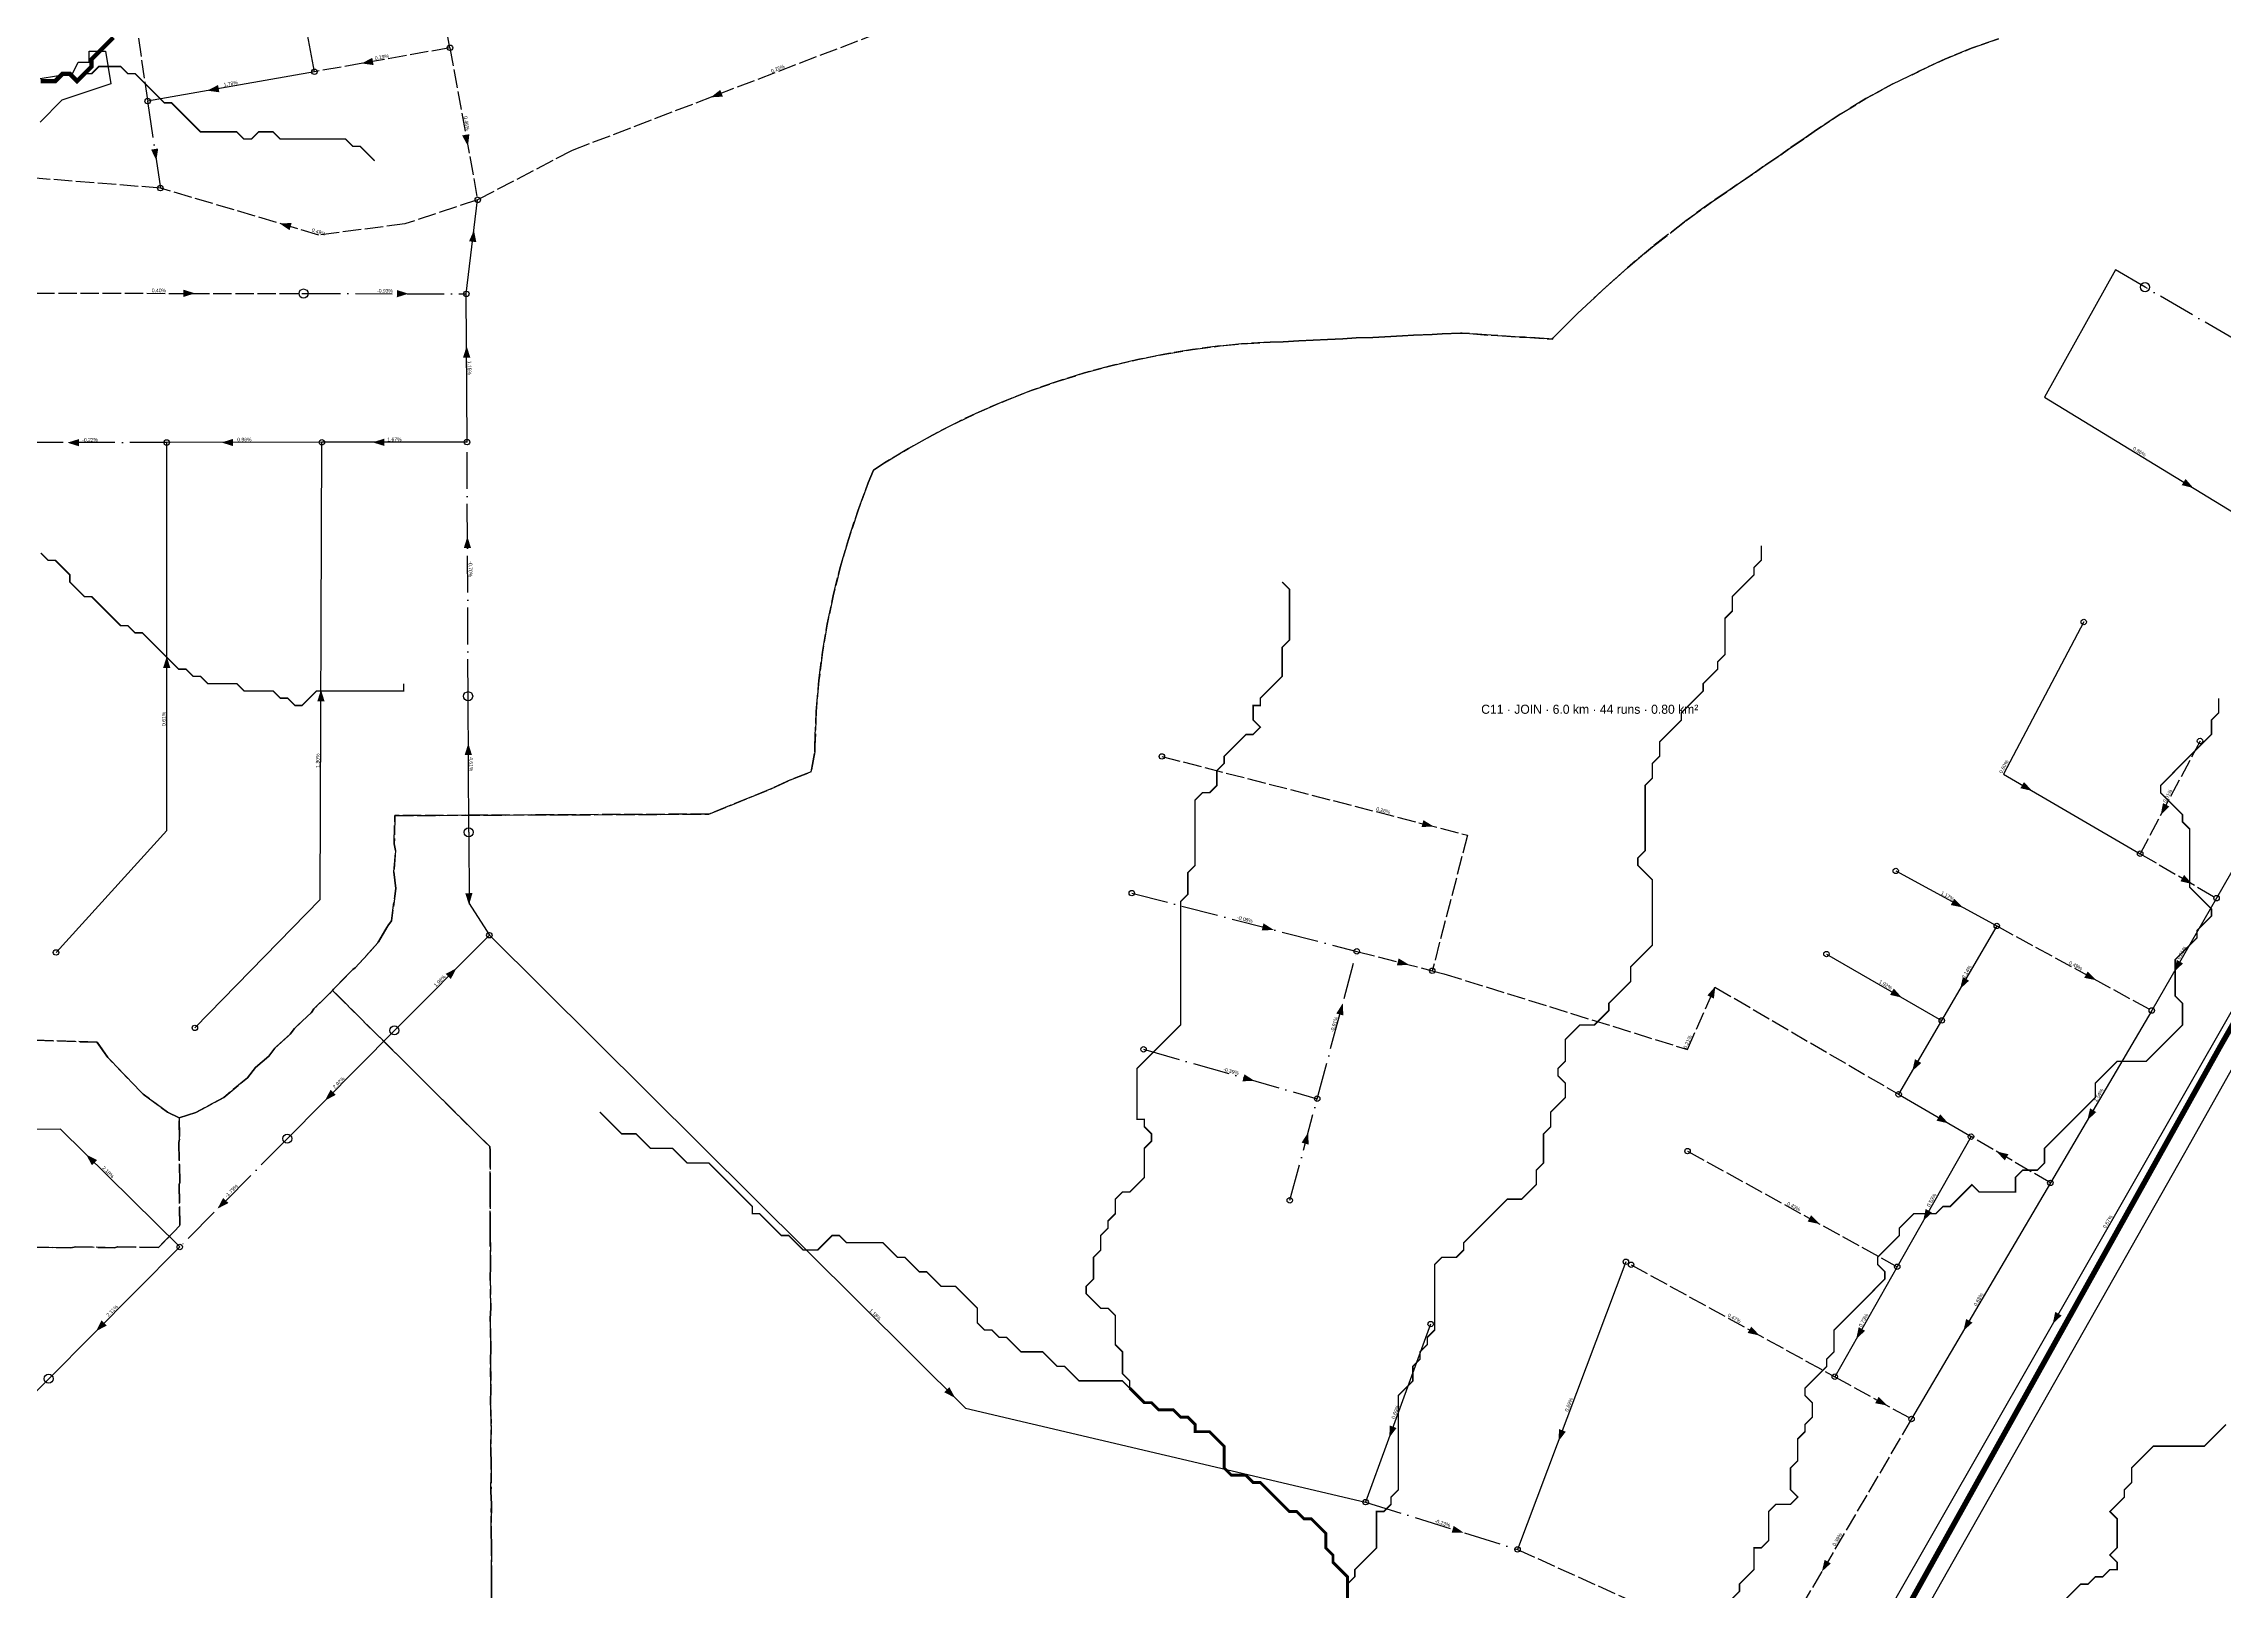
# Model space of a CAD drawing. Header units: metres. Extents: x 442821 to 452274, y 2561971 to 2571293.
# Drawn here: x 445141 to 446343, y 2564043 to 2564896 of the extents above; entities that cross this region are included whole.
import ezdxf
from ezdxf.enums import TextEntityAlignment as Align

# ---------------------------------------------------------------- set-up
doc = ezdxf.new("R2010")
doc.units = ezdxf.units.M
doc.header["$LTSCALE"] = 8
doc.linetypes.add('DASHDOT', pattern=[3.556, 2.54, -0.508, 0, -0.508])
doc.linetypes.add('DASHED', pattern=[1.524, 1.27, -0.254])
for name, color, linetype in [('A_ARROWS', 7, 'Continuous'), ('A_BUILT_2006', 252, 'Continuous'), ('A_CATCH_LABEL', 7, 'Continuous'), ('A_CATCHMENTS', 7, 'Continuous'), ('A_ENVELOPE', 3, 'Continuous'), ('A_GRADIENT', 8, 'Continuous'), ('A_JUNCTIONS', 8, 'Continuous'), ('A_MAIN_PIPE', 5, 'Continuous'), ('A_RUNS', 7, 'Continuous'), ('A_STREAMS', 5, 'Continuous'), ('A_WADI', 4, 'Continuous')]:
    doc.layers.add(name, color=color, linetype=linetype)

msp = doc.modelspace()

# ---------------------------------------------------------------- linework, layer by layer
at = {"layer": 'A_ARROWS', "color": 1}
for points in [[(445316, 2564885.3), (445321.9, 2564888.4), (445322.6, 2564884.4)], [(445230.9, 2564870.3), (445236.9, 2564873.4), (445237.6, 2564869.4)], [(445508.4, 2564866.6), (445513.6, 2564870.7), (445515.1, 2564867)], [(445202.9, 2564831.8), (445200, 2564837.8), (445203.9, 2564838.4)], [(445374.6, 2564839.7), (445371.4, 2564845.6), (445375.4, 2564846.3)], [(445270.7, 2564797.2), (445277.4, 2564797.3), (445276.3, 2564793.4)], [(445377.9, 2564793.4), (445379.2, 2564786.8), (445375.2, 2564787.3)], [(445224.2, 2564758.6), (445217.8, 2564756.6), (445217.8, 2564760.6)], [(445341.8, 2564758.4), (445335.4, 2564756.4), (445335.5, 2564760.4)], [(445373.9, 2564729.6), (445375.9, 2564723.2), (445371.9, 2564723.2)], [(445153.9, 2564676.3), (445160.3, 2564678.3), (445160.3, 2564674.3)], [(445238.8, 2564676.4), (445245.2, 2564678.4), (445245.2, 2564674.4)], [(445322.1, 2564676.5), (445328.5, 2564678.5), (445328.5, 2564674.5)], [(445374.3, 2564624.6), (445376.3, 2564618.2), (445372.3, 2564618.2)], [(445208.6, 2564558.5), (445210.6, 2564552.1), (445206.6, 2564552.1)], [(445293.6, 2564540.2), (445295.6, 2564533.8), (445291.6, 2564533.8)], [(445374.8, 2564510.6), (445376.8, 2564504.2), (445372.8, 2564504.2)]]:
    msp.add_solid(points, dxfattribs=at)
at = {"layer": 'A_ARROWS', "color": 2}
for points in [[(446325.5, 2564651.3), (446319, 2564652.9), (446321.1, 2564656.3)], [(446236.6, 2564484.4), (446230.1, 2564485.9), (446232.1, 2564489.3)], [(446307.4, 2564471.1), (446308.7, 2564477.7), (446312.2, 2564475.8)], [(445906.8, 2564464.8), (445900.1, 2564464.5), (445901.1, 2564468.3)], [(446324.8, 2564433.1), (446318.3, 2564434.6), (446320.3, 2564438.1)], [(445375.2, 2564421.6), (445373.1, 2564428), (445377.1, 2564428.1)], [(446198.3, 2564420.2), (446191.7, 2564421.5), (446193.7, 2564425)], [(445818.7, 2564407.8), (445812, 2564407.5), (445813, 2564411.4)], [(445368.3, 2564386.7), (445365.2, 2564380.8), (445362.4, 2564383.6)], [(445893.2, 2564388.6), (445886.5, 2564388.2), (445887.5, 2564392.1)], [(446196.9, 2564375.3), (446198.4, 2564381.8), (446201.8, 2564379.8)], [(446271.9, 2564380.1), (446265.3, 2564381.4), (446267.2, 2564384.9)], [(446314.8, 2564384.7), (446316.3, 2564391.3), (446319.7, 2564389.3)], [(446062, 2564376.7), (446061.2, 2564370), (446057.6, 2564371.7)], [(446164.8, 2564370.5), (446158.3, 2564372), (446160.3, 2564375.5)], [(445856.7, 2564367.4), (445857, 2564360.7), (445853.1, 2564361.7)], [(446170.5, 2564330), (446172, 2564336.6), (446175.5, 2564334.5)], [(445808.1, 2564324.6), (445801.4, 2564324.4), (445802.5, 2564328.2)], [(446267, 2564302.9), (446268.5, 2564309.5), (446271.9, 2564307.4)], [(446190.4, 2564301.2), (446183.9, 2564302.7), (446185.9, 2564306.2)], [(445837.6, 2564296.2), (445837.9, 2564289.5), (445834, 2564290.6)], [(446216.9, 2564285.7), (446223.5, 2564284.2), (446221.5, 2564280.8)], [(446119.5, 2564245.7), (446112.9, 2564247.1), (446114.8, 2564250.6)], [(446176.5, 2564247.4), (446177.9, 2564254), (446181.4, 2564252)], [(446086.4, 2564184.3), (446079.8, 2564185.7), (446081.8, 2564189.2)], [(446139.6, 2564182.3), (446141, 2564188.9), (446144.5, 2564186.9)], [(446198.7, 2564186.9), (446200.2, 2564193.4), (446203.7, 2564191.4)], [(446247.9, 2564190.7), (446249.3, 2564197.3), (446252.8, 2564195.3)], [(445643.1, 2564149.9), (445637.1, 2564153), (445639.9, 2564155.8)], [(446156.7, 2564145.7), (446150.1, 2564147), (446152, 2564150.5)], [(445882.3, 2564128), (445882.6, 2564134.7), (445886.3, 2564133.3)], [(445975.5, 2564126), (445975.9, 2564132.7), (445979.6, 2564131.3)], [(445923.4, 2564075.6), (445916.7, 2564075.6), (445917.8, 2564079.4)], [(446120.7, 2564054.2), (446122.2, 2564060.7), (446125.6, 2564058.7)]]:
    msp.add_solid(points, dxfattribs=at)
at = {"layer": 'A_ARROWS', "color": 3}
for points in [[(445295.8, 2564313.7), (445298.9, 2564319.7), (445301.7, 2564316.9)], [(445236.6, 2564254.2), (445239.7, 2564260.1), (445242.6, 2564257.3)], [(445169.7, 2564186.7), (445172.7, 2564192.7), (445175.6, 2564189.8)]]:
    msp.add_solid(points, dxfattribs=at)
at = {"layer": 'A_ARROWS', "color": 4}
msp.add_solid([(445164.2, 2564284), (445170.2, 2564281), (445167.4, 2564278.1)], dxfattribs=at)
at = {"layer": 'A_BUILT_2006', "color": 252}
msp.add_lwpolyline([(444423.4, 2563343.2), (444431.5, 2563355.3), (444572.9, 2563267.8), (444295.2, 2562786.9), (444363.1, 2562577.1), (444377.7, 2562576.5), (444569.2, 2562604), (444800.1, 2562694.3), (445148.7, 2563361.2), (445469.4, 2563197.5), (445714.6, 2563159.3), (445807.5, 2563389.7), (445994.1, 2563715), (446180.6, 2564037.7), (446320.8, 2564284.9), (446551.4, 2564695.1), (447061.6, 2565726.9), (448013.4, 2567331.6), (448231.6, 2567243.7), (448332.3, 2567295.5), (448412.2, 2567436.6)], dxfattribs=at)
at = {"layer": 'A_CATCHMENTS', "color": 1, "linetype": 'DASHED'}
msp.add_lwpolyline([(446218, 2564898.9), (446203.2, 2564893.7), (446188.5, 2564887.7), (446174, 2564880.8), (446173.4, 2564880.5), (446159.4, 2564873.8), (446145, 2564865.9), (446130.7, 2564857.3), (446116.5, 2564847.8), (446112.1, 2564844.6), (446102.4, 2564838.1), (446098.1, 2564835), (446088.2, 2564828.3), (446084.2, 2564825.4), (446074.1, 2564818.6), (446070.2, 2564815.8), (446059.9, 2564808.9), (446045.8, 2564798.6), (446027.4, 2564784.3), (446013.6, 2564772.7), (445999.8, 2564760.4), (445986.1, 2564747.5), (445972.5, 2564733.9), (445972, 2564733.4), (445970.2, 2564733.5), (445957.2, 2564734.4), (445954.3, 2564734.5), (445941.9, 2564735.4), (445938.4, 2564735.5), (445926.5, 2564736.4), (445922.4, 2564736.6), (445921.6, 2564736.7), (445911.5, 2564736.3), (445906, 2564735.9), (445895.7, 2564735.5), (445889.6, 2564735.1), (445879.9, 2564734.7), (445873.2, 2564734.3), (445864, 2564734), (445856.8, 2564733.5), (445848.2, 2564733.2), (445840.3, 2564732.7), (445832.4, 2564732.4), (445823.9, 2564731.9), (445816.6, 2564731.7), (445800.8, 2564730.7), (445789.2, 2564729.6), (445773.8, 2564727.6), (445758.6, 2564725.1), (445743.7, 2564722.1), (445728.9, 2564718.7), (445714.3, 2564714.7), (445699.8, 2564710.2), (445685.6, 2564705.3), (445671.6, 2564699.8), (445657.7, 2564693.9), (445644.1, 2564687.5), (445630.6, 2564680.5), (445617.3, 2564673.1), (445604.2, 2564665.2), (445598.1, 2564661.2), (445595.2, 2564654.2), (445589.4, 2564638.6), (445584.3, 2564623), (445579.7, 2564607.5), (445575.9, 2564591.9), (445572.6, 2564576.3), (445570, 2564560.8), (445568, 2564545.2), (445566.5, 2564528.1), (445565.8, 2564509.3), (445565.8, 2564506), (445563.7, 2564495), (445552.4, 2564490.5), (445542.1, 2564485.7), (445507.4, 2564471.6), (445334.4, 2564470.8), (445334.3, 2564470.4), (445334, 2564455.2), (445334.7, 2564451.5), (445333.8, 2564439.9), (445334.8, 2564430.7), (445332.5, 2564412.8), (445330.4, 2564410.1), (445325, 2564400.6), (445312.5, 2564386.9), (445311.2, 2564386), (445300.5, 2564375.1), (445300, 2564374.4), (445289.7, 2564364.3), (445288.3, 2564362.3), (445279, 2564353.5), (445276.6, 2564350.3), (445268.2, 2564342.7), (445264.9, 2564338.3), (445257.5, 2564331.9), (445253.1, 2564326.3), (445240.1, 2564315.5), (445224.6, 2564307.2), (445215.4, 2564304.2), (445209, 2564307.4), (445195.7, 2564317.2), (445176.2, 2564337.5), (445170.3, 2564345.9), (445136.3, 2564347)], dxfattribs=at)
at = {"layer": 'A_CATCHMENTS', "color": 2, "linetype": 'DASHED'}
for points in [[(445387.6, 2564026.6), (445387.6, 2564048.1), (445387.5, 2564050.6), (445387.5, 2564069.8), (445387.4, 2564074.6), (445387.5, 2564091.4), (445387.3, 2564098.3), (445387.4, 2564113.1), (445387.2, 2564122.1), (445387.4, 2564134.7), (445387.1, 2564145.9), (445387.3, 2564156.4), (445387, 2564169.6), (445387.2, 2564178), (445386.9, 2564193.4), (445387.2, 2564199.6), (445386.9, 2564217.1), (445387.1, 2564221.2), (445386.8, 2564240.8), (445386.9, 2564242.8), (445386.8, 2564264.3), (445386.8, 2564264.6), (445386.8, 2564286), (445386.6, 2564288.4), (445300, 2564374.4), (445300.5, 2564375.1), (445311.2, 2564386), (445312.5, 2564386.9), (445325, 2564400.6), (445330.4, 2564410.1), (445332.5, 2564412.8), (445334.8, 2564430.7), (445333.8, 2564439.9), (445334.7, 2564451.5), (445334, 2564455.2), (445334.3, 2564470.4), (445334.4, 2564470.8), (445507.4, 2564471.6), (445542.1, 2564485.7), (445552.4, 2564490.5), (445563.7, 2564495), (445565.8, 2564506), (445565.8, 2564509.3), (445566.5, 2564528.1), (445568, 2564545.2), (445570, 2564560.8), (445572.6, 2564576.3), (445575.9, 2564591.9), (445579.7, 2564607.5), (445584.3, 2564623), (445589.4, 2564638.6), (445595.2, 2564654.2), (445598.1, 2564661.2), (445604.2, 2564665.2), (445617.3, 2564673.1), (445630.6, 2564680.5), (445644.1, 2564687.5), (445657.7, 2564693.9), (445671.6, 2564699.8), (445685.6, 2564705.3), (445699.8, 2564710.2), (445714.3, 2564714.7), (445728.9, 2564718.7), (445743.7, 2564722.1), (445758.6, 2564725.1), (445773.8, 2564727.6), (445789.2, 2564729.6), (445800.8, 2564730.7), (445816.6, 2564731.7), (445823.9, 2564731.9), (445832.4, 2564732.4), (445840.3, 2564732.7), (445848.2, 2564733.2), (445856.8, 2564733.5), (445864, 2564734), (445873.2, 2564734.3), (445879.9, 2564734.7), (445889.6, 2564735.1), (445895.7, 2564735.5), (445906, 2564735.9), (445911.5, 2564736.3), (445921.6, 2564736.7), (445922.4, 2564736.6), (445926.5, 2564736.4), (445938.4, 2564735.5), (445941.9, 2564735.4), (445954.3, 2564734.5), (445957.2, 2564734.4), (445970.2, 2564733.5), (445972, 2564733.4), (445972.5, 2564733.9), (445986.1, 2564747.5), (445999.8, 2564760.4), (446013.6, 2564772.7), (446027.4, 2564784.3), (446045.8, 2564798.6), (446059.9, 2564808.9), (446070.2, 2564815.8), (446074.1, 2564818.6), (446084.2, 2564825.4), (446088.2, 2564828.3), (446098.1, 2564835), (446102.4, 2564838.1), (446112.1, 2564844.6), (446116.5, 2564847.8), (446130.7, 2564857.3), (446145, 2564865.9), (446159.4, 2564873.8), (446173.4, 2564880.5), (446174, 2564880.8), (446188.5, 2564887.7), (446203.2, 2564893.7), (446218, 2564898.9)], [(446427.6, 2564497), (446340, 2564343.2), (446237.3, 2564159), (446145.9, 2563995.1)]]:
    msp.add_lwpolyline(points, dxfattribs=at)
at = {"layer": 'A_CATCHMENTS', "color": 3, "linetype": 'DASHED'}
msp.add_lwpolyline([(445135.5, 2564233), (445155.8, 2564232.6), (445158.5, 2564233.1), (445179.9, 2564232.7), (445181.5, 2564233.2), (445204, 2564232.8), (445215.9, 2564244.9), (445215.4, 2564267.6), (445215.8, 2564268.7), (445215.3, 2564290.7), (445215.6, 2564292.5), (445215.4, 2564304.2), (445224.6, 2564307.2), (445240.1, 2564315.5), (445253.1, 2564326.3), (445257.5, 2564331.9), (445264.9, 2564338.3), (445268.2, 2564342.7), (445276.6, 2564350.3), (445279, 2564353.5), (445288.3, 2564362.3), (445289.7, 2564364.3), (445300, 2564374.4), (445386.6, 2564288.4), (445386.8, 2564286), (445386.8, 2564264.6), (445386.8, 2564264.3), (445386.9, 2564242.8), (445386.8, 2564240.8), (445387.1, 2564221.2), (445386.9, 2564217.1), (445387.2, 2564199.6), (445386.9, 2564193.4), (445387.2, 2564178), (445387, 2564169.6), (445387.3, 2564156.4), (445387.1, 2564145.9), (445387.4, 2564134.7), (445387.2, 2564122.1), (445387.4, 2564113.1), (445387.3, 2564098.3), (445387.5, 2564091.4), (445387.4, 2564074.6), (445387.5, 2564069.8), (445387.5, 2564050.6), (445387.6, 2564048.1), (445387.6, 2564026.6)], dxfattribs=at)
at = {"layer": 'A_CATCHMENTS', "color": 4, "linetype": 'DASHED'}
msp.add_lwpolyline([(445136.3, 2564347), (445170.3, 2564345.9), (445176.2, 2564337.5), (445195.7, 2564317.2), (445209, 2564307.4), (445215.4, 2564304.2), (445215.6, 2564292.5), (445215.3, 2564290.7), (445215.8, 2564268.7), (445215.4, 2564267.6), (445215.9, 2564244.9), (445204, 2564232.8), (445181.5, 2564233.2), (445179.9, 2564232.7), (445158.5, 2564233.1), (445155.8, 2564232.6), (445135.5, 2564233)], dxfattribs=at)
at = {"layer": 'A_ENVELOPE', "color": 3}
msp.add_lwpolyline([(446687.5, 2565015.6), (446628.6, 2564893.4), (446563.7, 2564758.7), (446544.7, 2564719.1), (446459.2, 2564552.4), (446431.5, 2564503.8), (446340, 2564343.2), (446237.3, 2564159), (446145.9, 2563995.1), (446098.8, 2563913.7), (445991.2, 2563728), (445981.3, 2563710.9), (445936.8, 2563631.1), (445875.2, 2563520.9), (445841.6, 2563460.7), (445796.7, 2563382.9), (445742.6, 2563253.5), (445736.7, 2563232.2), (445717.1, 2563162.4), (445244.5, 2563377.9), (444873.7, 2562270.3), (443922.9, 2562555.5), (443114.8, 2564922.9)], dxfattribs=at)
at = {"layer": 'A_JUNCTIONS'}
for centre in [(445364.7, 2564893.9), (445290, 2564880.7), (445198.1, 2564864.5), (445205.1, 2564816.6), (445380, 2564810.1), (445373.7, 2564758.3), (445208.6, 2564676.4), (445294.1, 2564676.5), (445374.1, 2564676.6), (446265, 2564577.5), (446329.1, 2564511.9), (445757, 2564503.4), (446161.4, 2564440.3), (446296.1, 2564449.8), (445740.4, 2564428.1), (446338.2, 2564425.3), (445386.4, 2564404.9), (446217.1, 2564410), (445147.6, 2564395.4), (445864.4, 2564396), (446123.2, 2564394.5), (445906, 2564385.3), (446186.8, 2564357.9), (446302.5, 2564363.4), (445224.1, 2564353.8), (445746.9, 2564342), (445842.6, 2564314.8), (446163, 2564317.2), (446046.7, 2564285.9), (446202.9, 2564293.9), (446246.6, 2564268.4), (445827.5, 2564258.8), (445215.8, 2564233.1), (446012.7, 2564224.9), (446015.6, 2564223.3), (446162.2, 2564222.2), (445905.1, 2564190.6), (446127.8, 2564161.6), (446170.1, 2564138.3), (445869.3, 2564092.5), (445953, 2564066.4)]:
    msp.add_circle(centre, 1.5, dxfattribs=at)
at = {"layer": 'A_JUNCTIONS', "color": 30}
for centre in [(445284, 2564758.5), (446298.8, 2564762), (445374.7, 2564536.6), (445375, 2564461.6), (445334.1, 2564352.4), (445275, 2564292.8), (445143.6, 2564160.5)]:
    msp.add_circle(centre, 2.5, dxfattribs=at)
at = {"layer": 'A_MAIN_PIPE', "color": 5, "const_width": 3}
msp.add_lwpolyline([(446687.5, 2565015.6), (446544.7, 2564719.1), (446459.2, 2564552.4), (446340, 2564343.2), (446145.9, 2563995.1), (445981.3, 2563710.9), (445841.6, 2563460.7), (445796.7, 2563382.9), (445742.6, 2563253.5), (445717.1, 2563162.4), (445463.7, 2563198.7), (445149.7, 2563362.7), (444801.7, 2562690.4), (444568.5, 2562596.8), (444339.2, 2562571.3), (444291.8, 2562785.1), (444572.7, 2563268), (444431.5, 2563355.6), (444423, 2563343.3)], dxfattribs=at)
at = {"layer": 'A_RUNS', "color": 1}
for points in [[(445364.7, 2564893.9), (445345.5, 2564999.5), (445270.2, 2564986.6)], [(445290, 2564880.7), (445270.2, 2564986.6)], [(445290, 2564880.7), (445198.1, 2564864.5)], [(445373.7, 2564758.3), (445379.9, 2564810.1)], [(445374.1, 2564676.6), (445373.7, 2564758.3)], [(445147.6, 2564395.4), (445208.6, 2564462.6), (445208.6, 2564676.4)], [(445294.1, 2564676.5), (445208.6, 2564676.4)], [(445224.1, 2564353.8), (445293.1, 2564424.6), (445294.1, 2564676.5)], [(445374.1, 2564676.6), (445294.1, 2564676.5)], [(445375, 2564461.6), (445374.7, 2564536.6)]]:
    msp.add_lwpolyline(points, dxfattribs=at)
at = {"layer": 'A_RUNS', "color": 1, "linetype": 'DASHED'}
for points in [[(445270.2, 2564986.6), (445182.4, 2564971.6), (445198.1, 2564864.5)], [(445714.6, 2564945.5), (445432.1, 2564837.4), (445379.9, 2564810.1)], [(445205.1, 2564816.6), (445120.4, 2564823.3), (445096.1, 2564829.9), (445060.6, 2564857.3), (445033, 2564862.9), (444885, 2564870.3), (444747.9, 2564910.4)], [(445364.7, 2564893.9), (445290, 2564880.7)], [(445364.7, 2564893.9), (445379.9, 2564810.1)], [(445379.9, 2564810.1), (445339.9, 2564796.9), (445292.5, 2564790.7), (445205.1, 2564816.6)], [(445124.5, 2564758.7), (445284, 2564758.5)]]:
    msp.add_lwpolyline(points, dxfattribs=at)
at = {"layer": 'A_RUNS', "color": 1, "linetype": 'DASHDOT'}
for points in [[(445198.1, 2564864.5), (445205.1, 2564816.6)], [(445284, 2564758.5), (445373.7, 2564758.3)], [(445208.6, 2564676.4), (445124.1, 2564676.3)], [(445374.7, 2564536.6), (445374.1, 2564676.6)]]:
    msp.add_lwpolyline(points, dxfattribs=at)
at = {"layer": 'A_RUNS', "color": 2}
for points in [[(446298.8, 2564762), (446282.5, 2564771.5), (446243.4, 2564701.4), (446430.9, 2564586.9)], [(446430.9, 2564586.9), (446428.8, 2564582.8), (446338.2, 2564425.3)], [(446265, 2564577.5), (446220.7, 2564493.6), (446296.1, 2564449.8)], [(446428.6, 2564506.5), (446130.7, 2563986)], [(445375, 2564461.6), (445375.2, 2564422.4), (445386.4, 2564404.9)], [(446161.4, 2564440.3), (446217.1, 2564410)], [(446338.2, 2564425.3), (446302.5, 2564363.4)], [(445334.1, 2564352.3), (445386.4, 2564404.9)], [(445386.4, 2564404.9), (445648.8, 2564144.2), (445869.3, 2564092.5)], [(446217.1, 2564410), (446186.7, 2564357.9)], [(446123.2, 2564394.5), (446186.7, 2564357.9)], [(446186.7, 2564357.9), (446163, 2564317.2)], [(446302.5, 2564363.4), (446246.6, 2564268.4)], [(446163, 2564317.2), (446202.9, 2564293.9)], [(446202.9, 2564293.9), (446162.2, 2564222.2)], [(446246.6, 2564268.4), (446170.1, 2564138.3)], [(446012.7, 2564224.9), (445953, 2564066.4)], [(446162.2, 2564222.2), (446127.8, 2564161.6)], [(445905.1, 2564190.6), (445869.3, 2564092.5)]]:
    msp.add_lwpolyline(points, dxfattribs=at)
at = {"layer": 'A_RUNS', "color": 2, "linetype": 'DASHDOT'}
for points in [[(446423.6, 2564689.4), (446298.8, 2564762)], [(445740.4, 2564428.1), (445864.4, 2564396)], [(445842.6, 2564314.8), (445864.4, 2564396)], [(445746.9, 2564342), (445842.6, 2564314.8)], [(445827.6, 2564258.8), (445842.6, 2564314.8)], [(445869.3, 2564092.5), (445953, 2564066.4)]]:
    msp.add_lwpolyline(points, dxfattribs=at)
at = {"layer": 'A_RUNS', "color": 2, "linetype": 'DASHED'}
for points in [[(445757, 2564503.4), (445925.4, 2564460), (445906, 2564385.3)], [(446329.1, 2564511.9), (446296.1, 2564449.8)], [(446296.1, 2564449.8), (446338.2, 2564425.3)], [(446217.1, 2564410), (446302.5, 2564363.4)], [(445864.4, 2564396), (445906, 2564385.3)], [(445906, 2564385.3), (445912.4, 2564383.6), (446046.7, 2564341.9), (446061.8, 2564376.3), (446163, 2564317.2)], [(446046.7, 2564285.9), (446162.2, 2564222.2)], [(446246.6, 2564268.4), (446202.9, 2564293.9)], [(446015.6, 2564223.3), (446127.8, 2564161.6)], [(446127.8, 2564161.6), (446170.1, 2564138.3)], [(446170.1, 2564138.3), (446091.1, 2564003.9)], [(445953, 2564066.4), (446091.1, 2564003.9)]]:
    msp.add_lwpolyline(points, dxfattribs=at)
at = {"layer": 'A_RUNS', "color": 3}
for points in [[(445334.1, 2564352.3), (445275, 2564292.7)], [(445215.8, 2564233.1), (445143.6, 2564160.5)]]:
    msp.add_lwpolyline(points, dxfattribs=at)
at = {"layer": 'A_RUNS', "color": 4}
msp.add_lwpolyline([(445215.8, 2564233.1), (445150.1, 2564298), (445128.3, 2564297.9)], dxfattribs=at)
at = {"layer": 'A_RUNS', "color": 3, "linetype": 'DASHDOT'}
for points in [[(445275, 2564292.7), (445215.8, 2564233.1)], [(445143.6, 2564160.5), (445116.1, 2564132.8)]]:
    msp.add_lwpolyline(points, dxfattribs=at)
at = {"layer": 'A_STREAMS', "color": 5}
for points, const_width in [([(445179.2, 2564899.6), (445175.2, 2564895.6), (445171.2, 2564891.6), (445167.2, 2564887.6), (445167.2, 2564883.6), (445163.2, 2564879.6)], 2.4), ([(445163.2, 2564879.6), (445159.2, 2564875.6), (445155.2, 2564879.6), (445151.2, 2564879.6), (445147.2, 2564875.6), (445143.2, 2564875.6), (445139.2, 2564875.6)], 2.4), ([(445323.2, 2564831.6), (445319.2, 2564835.6), (445315.2, 2564839.6), (445311.2, 2564839.6), (445307.2, 2564843.6), (445303.2, 2564843.6), (445299.2, 2564843.6), (445295.2, 2564843.6), (445291.2, 2564843.6), (445287.2, 2564843.6), (445283.2, 2564843.6), (445279.2, 2564843.6), (445275.2, 2564843.6), (445271.2, 2564843.6), (445267.2, 2564847.6), (445263.2, 2564847.6), (445259.2, 2564847.6), (445255.2, 2564843.6), (445251.2, 2564843.6), (445247.2, 2564847.6), (445243.2, 2564847.6), (445239.2, 2564847.6), (445235.2, 2564847.6), (445231.2, 2564847.6), (445227.2, 2564847.6), (445223.2, 2564851.6), (445219.2, 2564855.6), (445215.2, 2564859.6), (445211.2, 2564863.6), (445207.2, 2564863.6), (445203.2, 2564867.6), (445199.2, 2564871.6), (445195.2, 2564875.6), (445191.2, 2564879.6), (445187.2, 2564879.6), (445183.2, 2564883.6), (445179.2, 2564883.6), (445175.2, 2564883.6), (445171.2, 2564883.6), (445167.2, 2564879.6), (445163.2, 2564879.6)], 0.8), ([(445339.2, 2564543.5), (445339.2, 2564539.5), (445335.2, 2564539.5), (445331.2, 2564539.5), (445327.2, 2564539.5), (445323.2, 2564539.5), (445319.2, 2564539.5), (445315.2, 2564539.5), (445311.2, 2564539.5), (445307.2, 2564539.5), (445303.2, 2564539.5), (445299.2, 2564539.5), (445295.2, 2564539.5), (445291.2, 2564539.5), (445287.2, 2564535.5), (445283.2, 2564531.5), (445279.2, 2564531.5), (445275.2, 2564535.5), (445271.2, 2564535.5), (445267.2, 2564539.5), (445263.2, 2564539.5), (445259.2, 2564539.5), (445255.2, 2564539.5), (445251.2, 2564539.5), (445247.2, 2564543.5), (445243.2, 2564543.5), (445239.2, 2564543.5), (445235.2, 2564543.5), (445231.2, 2564543.5), (445227.2, 2564547.5), (445223.2, 2564547.5), (445219.2, 2564551.5), (445215.2, 2564551.5), (445211.2, 2564555.5), (445207.2, 2564559.5), (445203.2, 2564563.5), (445199.2, 2564567.5), (445195.2, 2564571.5), (445191.2, 2564571.5), (445187.2, 2564575.5), (445183.2, 2564575.5), (445179.2, 2564579.5), (445175.2, 2564583.5), (445171.2, 2564587.5), (445167.2, 2564591.5), (445163.2, 2564591.5), (445159.2, 2564595.5), (445155.2, 2564599.5), (445155.2, 2564603.5), (445151.2, 2564607.5), (445147.2, 2564611.5), (445143.2, 2564611.5), (445139.2, 2564615.5)], 0.8), ([(446087.3, 2564619.5), (446087.3, 2564615.5), (446087.3, 2564611.5), (446083.3, 2564607.5), (446083.3, 2564603.5), (446079.3, 2564599.5), (446075.3, 2564595.5), (446071.3, 2564591.5), (446071.3, 2564587.5), (446071.3, 2564583.5), (446067.3, 2564579.5), (446067.3, 2564575.5), (446067.3, 2564571.5), (446067.3, 2564567.5), (446067.3, 2564563.5), (446067.3, 2564559.5), (446063.3, 2564555.5), (446063.3, 2564551.5), (446059.3, 2564547.5), (446055.3, 2564543.5), (446055.3, 2564539.5), (446051.3, 2564535.5), (446047.3, 2564531.5), (446043.3, 2564527.5), (446043.3, 2564523.5), (446039.3, 2564519.5), (446035.3, 2564515.5), (446031.3, 2564511.5), (446031.3, 2564507.5), (446031.3, 2564503.5), (446027.3, 2564499.5), (446027.3, 2564495.5), (446027.3, 2564491.4), (446023.3, 2564487.4), (446023.3, 2564483.4), (446023.3, 2564479.4), (446023.3, 2564475.4), (446023.3, 2564471.4), (446023.3, 2564467.4), (446023.3, 2564463.4), (446023.3, 2564459.4), (446023.3, 2564455.4), (446023.3, 2564451.4), (446019.3, 2564447.4), (446019.3, 2564443.4), (446023.3, 2564439.4), (446027.3, 2564435.4), (446027.3, 2564431.4), (446027.3, 2564427.4), (446027.3, 2564423.4), (446027.3, 2564419.4), (446027.3, 2564415.4), (446027.3, 2564411.4), (446027.3, 2564407.4), (446027.3, 2564403.4), (446027.3, 2564399.4), (446023.3, 2564395.4), (446019.3, 2564391.4), (446015.3, 2564387.4), (446015.3, 2564383.4), (446015.3, 2564379.4), (446011.3, 2564375.4), (446007.3, 2564371.4), (446003.3, 2564367.4), (446003.3, 2564363.4), (445999.3, 2564359.4), (445995.3, 2564355.4), (445991.3, 2564355.4), (445987.3, 2564355.4), (445983.3, 2564351.4), (445979.3, 2564347.4), (445979.3, 2564343.4), (445979.3, 2564339.4), (445979.3, 2564335.4), (445975.3, 2564331.4), (445975.3, 2564327.4), (445979.3, 2564323.4), (445979.3, 2564319.4), (445979.3, 2564315.4), (445975.3, 2564311.4), (445971.3, 2564307.4), (445971.3, 2564303.4), (445971.3, 2564299.4), (445967.3, 2564295.4), (445967.3, 2564291.4), (445967.3, 2564287.4), (445967.3, 2564283.4), (445967.3, 2564279.4), (445963.3, 2564275.4), (445963.3, 2564271.4), (445963.3, 2564267.4), (445959.3, 2564263.4), (445955.3, 2564259.4), (445951.3, 2564259.4), (445947.3, 2564259.4), (445943.3, 2564255.4), (445939.3, 2564251.4), (445935.3, 2564247.4), (445931.3, 2564243.4), (445927.3, 2564239.4), (445923.3, 2564235.4), (445923.3, 2564231.4), (445919.3, 2564227.4), (445915.3, 2564227.4), (445911.3, 2564227.4), (445907.3, 2564223.4), (445907.3, 2564219.4), (445907.3, 2564215.4), (445907.3, 2564211.4), (445907.3, 2564207.3), (445907.3, 2564203.3), (445907.3, 2564199.3), (445907.3, 2564195.3), (445907.3, 2564191.3), (445907.3, 2564187.3), (445903.3, 2564183.3), (445903.3, 2564179.3), (445899.3, 2564175.3), (445899.3, 2564171.3), (445895.3, 2564167.3), (445895.3, 2564163.3), (445895.3, 2564159.3), (445891.3, 2564155.3), (445887.3, 2564151.3), (445887.3, 2564147.3), (445887.3, 2564143.3), (445887.3, 2564139.3), (445887.3, 2564135.3), (445887.3, 2564131.3), (445887.3, 2564127.3), (445887.3, 2564123.3), (445887.3, 2564119.3), (445887.3, 2564115.3), (445887.3, 2564111.3), (445887.3, 2564107.3), (445887.3, 2564103.3), (445887.3, 2564099.3), (445883.3, 2564095.3), (445883.3, 2564091.3), (445879.3, 2564087.3), (445875.3, 2564087.3), (445875.3, 2564083.3), (445875.3, 2564079.3), (445875.3, 2564075.3), (445875.3, 2564071.3), (445875.3, 2564067.3), (445871.3, 2564063.3), (445867.3, 2564059.3), (445863.3, 2564055.3), (445863.3, 2564051.3), (445859.3, 2564047.3)], 0.8), ([(445823.3, 2564599.5), (445827.3, 2564595.5), (445827.3, 2564591.5), (445827.3, 2564587.5), (445827.3, 2564583.5), (445827.3, 2564579.5), (445827.3, 2564575.5), (445827.3, 2564571.5), (445827.3, 2564567.5), (445823.3, 2564563.5), (445823.3, 2564559.5), (445823.3, 2564555.5), (445823.3, 2564551.5), (445823.3, 2564547.5), (445819.3, 2564543.5), (445815.3, 2564539.5), (445811.3, 2564535.5), (445811.3, 2564531.5), (445807.3, 2564531.5), (445807.3, 2564527.5), (445807.3, 2564523.5), (445811.3, 2564519.5), (445807.3, 2564515.5), (445803.3, 2564515.5), (445799.3, 2564511.5), (445795.3, 2564507.5), (445791.3, 2564503.5), (445791.3, 2564499.5), (445787.3, 2564495.5), (445787.3, 2564491.4), (445787.3, 2564487.4), (445783.3, 2564483.4), (445779.3, 2564483.4), (445775.3, 2564479.4), (445775.3, 2564475.4), (445775.3, 2564471.4), (445775.3, 2564467.4), (445775.3, 2564463.4), (445775.3, 2564459.4), (445775.3, 2564455.4), (445775.3, 2564451.4), (445775.3, 2564447.4), (445775.3, 2564443.4), (445771.3, 2564439.4), (445771.3, 2564435.4), (445771.3, 2564431.4), (445771.3, 2564427.4), (445767.3, 2564423.4), (445767.3, 2564419.4), (445767.3, 2564415.4), (445767.3, 2564411.4), (445767.3, 2564407.4), (445767.3, 2564403.4), (445767.3, 2564399.4), (445767.3, 2564395.4), (445767.3, 2564391.4), (445767.3, 2564387.4), (445767.3, 2564383.4), (445767.3, 2564379.4), (445767.3, 2564375.4), (445767.3, 2564371.4), (445767.3, 2564367.4), (445767.3, 2564363.4), (445767.3, 2564359.4), (445767.3, 2564355.4), (445763.3, 2564351.4), (445759.3, 2564347.4), (445755.3, 2564343.4), (445751.3, 2564339.4), (445747.3, 2564335.4), (445743.3, 2564331.4), (445743.3, 2564327.4), (445743.3, 2564323.4), (445743.3, 2564319.4), (445743.3, 2564315.4), (445743.3, 2564311.4), (445743.3, 2564307.4), (445743.3, 2564303.4), (445747.3, 2564303.4), (445747.3, 2564299.4), (445751.3, 2564295.4), (445751.3, 2564291.4), (445747.3, 2564287.4), (445747.3, 2564283.4), (445747.3, 2564279.4), (445747.3, 2564275.4), (445747.3, 2564271.4), (445743.3, 2564267.4), (445739.3, 2564263.4), (445735.3, 2564263.4), (445731.3, 2564259.4), (445731.3, 2564255.4), (445731.3, 2564251.4), (445727.3, 2564247.4), (445727.3, 2564243.4), (445723.3, 2564239.4), (445723.3, 2564235.4), (445723.3, 2564231.4), (445719.3, 2564227.4), (445719.3, 2564223.4), (445719.3, 2564219.4), (445719.3, 2564215.4), (445715.3, 2564211.4), (445715.3, 2564207.3), (445719.3, 2564203.3), (445723.3, 2564199.3), (445727.3, 2564199.3), (445731.3, 2564195.3), (445731.3, 2564191.3), (445731.3, 2564187.3), (445731.3, 2564183.3), (445731.3, 2564179.3), (445735.3, 2564175.3), (445735.3, 2564171.3), (445735.3, 2564167.3), (445735.3, 2564163.3), (445739.3, 2564159.3), (445739.3, 2564155.3)], 0.8), ([(446339.4, 2564535.5), (446339.4, 2564531.5), (446339.4, 2564527.5), (446335.4, 2564523.5), (446335.4, 2564519.5), (446335.4, 2564515.5), (446331.4, 2564511.5), (446327.4, 2564507.5), (446323.4, 2564503.5), (446319.4, 2564499.5), (446315.4, 2564495.5), (446311.4, 2564491.4), (446307.4, 2564487.4), (446307.4, 2564483.4), (446311.4, 2564479.4), (446315.4, 2564475.4), (446319.4, 2564471.4), (446319.4, 2564467.4), (446323.4, 2564463.4), (446323.4, 2564459.4), (446323.4, 2564455.4), (446323.4, 2564451.4), (446323.4, 2564447.4), (446323.4, 2564443.4), (446323.4, 2564439.4), (446323.4, 2564435.4), (446323.4, 2564431.4), (446327.4, 2564427.4), (446331.4, 2564423.4), (446335.4, 2564419.4), (446335.4, 2564415.4), (446331.4, 2564411.4), (446327.4, 2564407.4), (446327.4, 2564403.4), (446323.4, 2564399.4), (446319.4, 2564395.4), (446315.4, 2564391.4), (446315.4, 2564387.4), (446315.4, 2564383.4), (446315.4, 2564379.4), (446315.4, 2564375.4), (446315.4, 2564371.4), (446319.4, 2564367.4), (446319.4, 2564363.4), (446319.4, 2564359.4), (446319.4, 2564355.4), (446315.4, 2564351.4), (446311.4, 2564347.4), (446307.4, 2564343.4), (446303.4, 2564339.4), (446299.4, 2564335.4), (446295.4, 2564335.4), (446291.4, 2564335.4), (446287.4, 2564335.4), (446283.4, 2564335.4), (446279.4, 2564331.4), (446275.4, 2564327.4), (446271.4, 2564323.4), (446271.4, 2564319.4), (446271.4, 2564315.4), (446267.4, 2564311.4), (446263.4, 2564307.4), (446259.4, 2564303.4), (446255.4, 2564299.4), (446251.4, 2564295.4), (446247.4, 2564291.4), (446243.4, 2564287.4), (446243.4, 2564283.4), (446243.4, 2564279.4), (446239.4, 2564275.4), (446235.4, 2564275.4), (446231.4, 2564275.4), (446227.4, 2564271.4), (446227.4, 2564267.4), (446227.4, 2564263.4), (446223.4, 2564263.4), (446219.4, 2564263.4), (446215.4, 2564263.4), (446211.4, 2564263.4), (446207.4, 2564263.4), (446203.4, 2564267.4), (446199.4, 2564263.4), (446195.4, 2564259.4), (446191.4, 2564255.4), (446187.4, 2564255.4), (446183.4, 2564251.4), (446179.4, 2564251.4), (446175.4, 2564251.4), (446171.4, 2564251.4), (446167.4, 2564247.4), (446163.4, 2564243.4), (446163.4, 2564239.4), (446159.4, 2564235.4), (446155.4, 2564231.4), (446151.4, 2564227.4), (446151.4, 2564223.4), (446155.4, 2564219.4), (446155.4, 2564215.4), (446151.4, 2564211.4), (446147.4, 2564207.3), (446143.4, 2564203.3), (446139.4, 2564199.3), (446135.4, 2564195.3), (446131.4, 2564191.3), (446127.4, 2564187.3), (446127.4, 2564183.3), (446127.4, 2564179.3), (446127.4, 2564175.3), (446123.4, 2564171.3), (446123.4, 2564167.3), (446119.4, 2564163.3), (446115.4, 2564159.3), (446111.4, 2564155.3), (446111.4, 2564151.3), (446115.4, 2564147.3), (446115.4, 2564143.3), (446115.4, 2564139.3), (446111.4, 2564135.3), (446111.4, 2564131.3), (446107.4, 2564127.3), (446107.4, 2564123.3), (446107.4, 2564119.3), (446107.4, 2564115.3), (446103.4, 2564111.3), (446103.4, 2564107.3), (446103.4, 2564103.3), (446103.4, 2564099.3), (446107.4, 2564095.3), (446103.4, 2564091.3), (446099.4, 2564091.3), (446095.4, 2564091.3), (446091.4, 2564087.3), (446091.4, 2564083.3), (446091.4, 2564079.3), (446091.4, 2564075.3), (446091.4, 2564071.3), (446087.3, 2564067.3), (446083.3, 2564067.3), (446083.3, 2564063.3), (446083.3, 2564059.3), (446083.3, 2564055.3), (446079.3, 2564051.3), (446075.3, 2564047.3), (446075.3, 2564043.3), (446071.3, 2564039.3)], 0.8), ([(445447.3, 2564307.4), (445451.3, 2564303.4), (445455.3, 2564299.4), (445459.3, 2564295.4), (445463.3, 2564295.4), (445467.3, 2564295.4), (445471.3, 2564291.4), (445475.3, 2564287.4), (445479.3, 2564287.4), (445483.3, 2564287.4), (445487.3, 2564287.4), (445491.3, 2564283.4), (445495.3, 2564279.4), (445499.3, 2564279.4), (445503.3, 2564279.4), (445507.3, 2564279.4), (445511.3, 2564275.4), (445515.3, 2564271.4), (445519.3, 2564267.4), (445523.3, 2564263.4), (445527.3, 2564259.4), (445531.3, 2564255.4), (445531.3, 2564251.4), (445535.3, 2564251.4), (445539.3, 2564247.4), (445543.3, 2564243.4), (445547.3, 2564239.4), (445551.3, 2564239.4), (445555.3, 2564235.4), (445559.3, 2564231.4), (445563.3, 2564231.4), (445567.3, 2564231.4), (445571.3, 2564235.4), (445575.3, 2564239.4), (445579.3, 2564239.4), (445583.3, 2564235.4), (445587.3, 2564235.4), (445591.3, 2564235.4), (445595.3, 2564235.4), (445599.3, 2564235.4), (445603.3, 2564235.4), (445607.3, 2564231.4), (445611.3, 2564227.4), (445615.3, 2564227.4), (445619.3, 2564223.4), (445623.3, 2564219.4), (445627.3, 2564219.4), (445631.3, 2564215.4), (445635.3, 2564211.4), (445639.3, 2564211.4), (445643.3, 2564211.4), (445647.3, 2564207.3), (445651.3, 2564203.3), (445655.3, 2564199.3), (445655.3, 2564195.3), (445655.3, 2564191.3), (445659.3, 2564187.3), (445663.3, 2564187.3), (445667.3, 2564183.3), (445671.3, 2564183.3), (445675.3, 2564179.3), (445679.3, 2564175.3), (445683.3, 2564175.3), (445687.3, 2564175.3), (445691.3, 2564175.3), (445695.3, 2564171.3), (445699.3, 2564167.3), (445703.3, 2564167.3), (445707.3, 2564163.3), (445711.3, 2564159.3), (445715.3, 2564159.3), (445719.3, 2564159.3), (445723.3, 2564159.3), (445727.3, 2564159.3), (445731.3, 2564159.3), (445735.3, 2564159.3), (445739.3, 2564155.3)], 0.8), ([(445739.3, 2564155.3), (445743.3, 2564151.3), (445747.3, 2564147.3), (445751.3, 2564147.3), (445755.3, 2564143.3), (445759.3, 2564143.3), (445763.3, 2564143.3), (445767.3, 2564139.3), (445771.3, 2564139.3), (445775.3, 2564135.3), (445775.3, 2564131.3), (445779.3, 2564131.3), (445783.3, 2564131.3), (445787.3, 2564127.3), (445791.3, 2564123.3), (445791.3, 2564119.3), (445791.3, 2564115.3), (445791.3, 2564111.3), (445795.3, 2564107.3), (445799.3, 2564107.3), (445803.3, 2564107.3), (445807.3, 2564103.3), (445811.3, 2564103.3), (445815.3, 2564099.3), (445819.3, 2564095.3), (445823.3, 2564091.3), (445827.3, 2564087.3), (445831.3, 2564087.3), (445835.3, 2564083.3), (445839.3, 2564083.3), (445843.3, 2564079.3), (445847.3, 2564075.3), (445847.3, 2564071.3), (445847.3, 2564067.3), (445851.3, 2564063.3), (445851.3, 2564059.3), (445855.3, 2564055.3), (445859.3, 2564051.3), (445859.3, 2564047.3)], 1.6), ([(446343.4, 2564135.3), (446339.4, 2564131.3), (446335.4, 2564127.3), (446331.4, 2564123.3), (446327.4, 2564123.3), (446323.4, 2564123.3), (446319.4, 2564123.3), (446315.4, 2564123.3), (446311.4, 2564123.3), (446307.4, 2564123.3), (446303.4, 2564123.3), (446299.4, 2564119.3), (446295.4, 2564115.3), (446291.4, 2564111.3), (446291.4, 2564107.3), (446291.4, 2564103.3), (446287.4, 2564099.3), (446287.4, 2564095.3), (446283.4, 2564091.3), (446279.4, 2564087.3), (446283.4, 2564083.3), (446283.4, 2564079.3), (446283.4, 2564075.3), (446283.4, 2564071.3), (446283.4, 2564067.3), (446279.4, 2564063.3), (446283.4, 2564059.3), (446283.4, 2564055.3), (446279.4, 2564055.3), (446275.4, 2564051.3), (446271.4, 2564051.3), (446267.4, 2564047.3), (446263.4, 2564047.3), (446259.4, 2564043.3), (446255.4, 2564039.3)], 0.8), ([(445859.3, 2564047.3), (445859.3, 2564043.3), (445859.3, 2564039.3)], 1.6)]:
    msp.add_lwpolyline(points, dxfattribs=dict(at, const_width=const_width))
at = {"layer": 'A_WADI', "color": 4}
msp.add_lwpolyline([(445138.8, 2564877), (445156.8, 2564880), (445159.8, 2564886), (445165.8, 2564886), (445165.8, 2564892), (445174.8, 2564892), (445177.8, 2564874), (445150.8, 2564865), (445138.8, 2564853)], dxfattribs=at)

# ---------------------------------------------------------------- texts
at = {"layer": 'A_CATCH_LABEL', "color": 2}
msp.add_text('C11 · JOIN · 6.0 km · 44 runs · 0.80 km²', height=5, dxfattribs=at).set_placement((445992.8, 2564529.4), align=Align.MIDDLE_CENTER)
at = {"layer": 'A_GRADIENT', "color": 1}
for s, rotation, p in [('0.19%', 9.996, (445327.4, 2564887.3)), ('1.78%', 9.996, (445244.1, 2564872.6)), ('0.25%', 20.9415, (445545.9, 2564880.9)), ('0.46%', -79.6746, (445372.3, 2564852)), ('0.49%', 343.5313, (445291.9, 2564790.9)), ('0.40%', -0.079, (445204.3, 2564758.6)), ('-0.93%', -0.079, (445328.9, 2564758.4)), ('1.15%', 270.2442, (445373.9, 2564717.5)), ('-0.22%', 0.0674, (445166.4, 2564676.3)), ('0.96%', 0.0674, (445251.4, 2564676.4)), ('1.67%', 0.0674, (445334.1, 2564676.5)), ('-0.70%', 270.2442, (445374.4, 2564606.6)), ('0.61%', 90, (445208.6, 2564524.1)), ('1.30%', 89.772, (445293.4, 2564501.1)), ('4.61%', 270.2442, (445374.8, 2564499.1))]:
    msp.add_text(s, height=2, rotation=rotation, dxfattribs=at).set_placement(p, align=Align.BOTTOM_CENTER)
at = {"layer": 'A_GRADIENT', "color": 2}
for s, rotation, p in [('0.86%', -31.4232, (446294.9, 2564670)), ('0.60%', 62.1016, (446222.4, 2564497)), ('0.01%', 62.0498, (446312.6, 2564480.9)), ('0.28%', -14.4478, (445878.6, 2564472.1)), ('1.17%', -28.5785, (446189.2, 2564425.1)), ('-0.08%', -14.484, (445802.4, 2564412.1)), ('0.61%', 60.0827, (446320.4, 2564394.4)), ('1.96%', 45.1999, (445360.2, 2564378.6)), ('2.14%', 59.7831, (446201.9, 2564383.9)), ('0.49%', -28.5785, (446259.8, 2564386.7)), ('1.92%', -29.9703, (446155, 2564376.2)), ('-0.91%', 74.9652, (445853.5, 2564355.4)), ('0.21%', 66.2269, (446048.2, 2564345.4)), ('-0.39%', -15.9007, (445794.7, 2564328.4)), ('1.54%', 59.5379, (446274.6, 2564315.9)), ('0.53%', 60.4233, (446182.5, 2564258.1)), ('0.43%', -28.8786, (446104.4, 2564254)), ('0.67%', 60.2221, (446279.6, 2564246.2)), ('0.68%', 59.5379, (446208.4, 2564203.3)), ('1.18%', -44.8156, (445597.9, 2564194.7)), ('0.47%', -28.8312, (446071.7, 2564192.4)), ('0.73%', 60.4233, (446145, 2564191.9)), ('0.69%', 69.9584, (445887.2, 2564141.6)), ('0.69%', 69.3962, (445982.8, 2564145.6)), ('-0.23%', -17.3371, (445911.2, 2564079.4)), ('0.39%', 59.5319, (446130.6, 2564071.1))]:
    msp.add_text(s, height=2, rotation=rotation, dxfattribs=at).set_placement(p, align=Align.BOTTOM_CENTER)
at = {"layer": 'A_GRADIENT', "color": 3}
for s, p in [('2.92%', (445304.5, 2564322.5)), ('-1.79%', (445245.4, 2564262.9)), ('2.11%', (445179.7, 2564196.8))]:
    msp.add_text(s, height=2, rotation=45.1999, dxfattribs=at).set_placement(p, align=Align.BOTTOM_CENTER)
at = {"layer": 'A_GRADIENT', "color": 4}
msp.add_text('2.18%', height=2, rotation=315.3753, dxfattribs=at).set_placement((445175.2, 2564273.2), align=Align.BOTTOM_CENTER)

doc.saveas('drawing.dxf')
